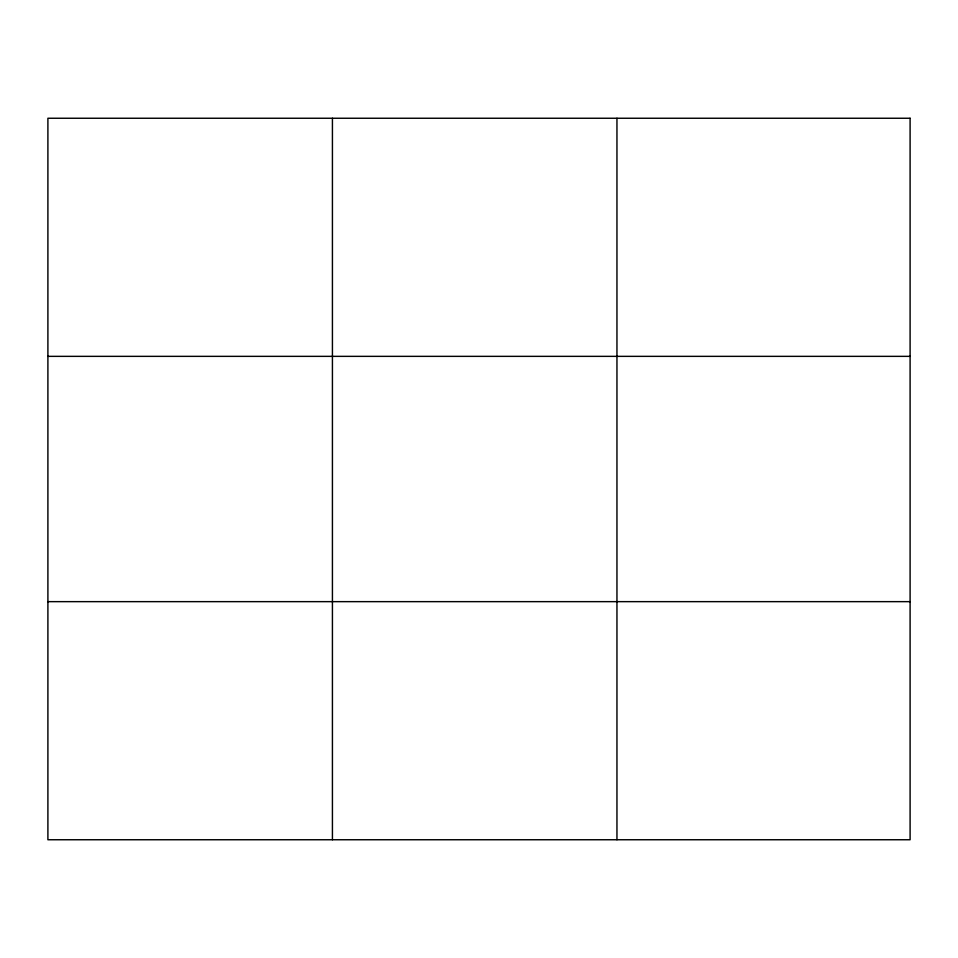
<?xml version="1.0" encoding="UTF-8"?>
<svg xmlns="http://www.w3.org/2000/svg" width="958" height="958" viewBox="0 0 958 958"><rect width="100%" height="100%" fill="white"/><g stroke="black" fill="none" stroke-linecap="round" stroke-linejoin="round"><path stroke-width="1.44" d="M332.426 118.253L332.426 839.747M616.952 118.253L616.952 839.747M47.9 356.352L910.1 356.352M47.9 601.648L910.1 601.648M910.1 118.253L910.1 839.747L47.9 839.747L47.9 118.253L910.1 118.253"/></g></svg>
